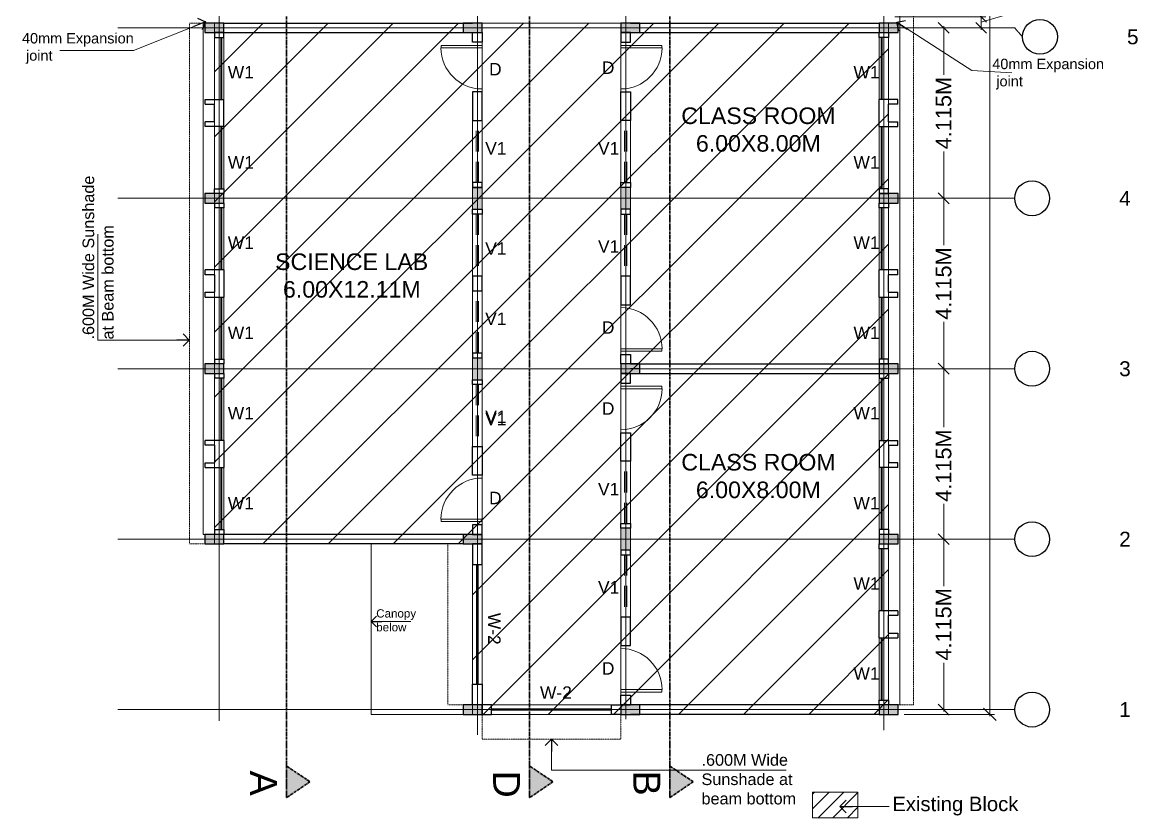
# Model space of a CAD drawing. Header units: metres. Extents: x 1545540 to 2027037, y 435419 to 693806.
# Drawn here: x 1679120 to 1706039, y 503356 to 522561 of the extents above; entities that cross this region are included whole.
import ezdxf

# ---------------------------------------------------------------- set-up
doc = ezdxf.new("R2010")
doc.units = ezdxf.units.M
doc.header["$LTSCALE"] = 1000
doc.header["$PDMODE"] = 35
doc.linetypes.add('CENTER', pattern=[2, 1.25, -0.25, 0.25, -0.25])
doc.linetypes.add('DASHED', pattern=[0.75, 0.5, -0.25])
doc.layers.get('Defpoints').update_dxf_attribs({"lineweight": 18})
for name, color, linetype, lineweight in [('- WALL', 7, 'Continuous', 30), ('Col-Hatch', 9, 'Continuous', 13), ('coloum hatch', 254, 'Continuous', 9), ('Column', 252, 'Continuous', 30), ('dimension', 6, 'Continuous', 13), ('Door', 54, 'Continuous', 13), ('Furniture', 13, 'Continuous', 13), ('grid', 21, 'CENTER', 15), ('gride dimen', 3, 'Continuous', 13), ('Hatch', 8, 'Continuous', 13), ('Hidden', 1, 'DASHED', 18), ('Section Line', 135, 'CENTER', 35), ('Text-1', 240, 'Continuous', 15), ('Text-Grid', 1, 'Continuous', 25), ('Ventilator', 6, 'DASHED', 18), ('Wall', 7, 'Continuous', 30), ('Window', 150, 'Continuous', 15), ('Window-Wall', 7, 'Continuous', 18)]:
    doc.layers.add(name, color=color, linetype=linetype, lineweight=lineweight)
doc.layers.add('text', color=7, linetype='Continuous')
doc.styles.add('dim-stylus bt', font='arial.ttf')
doc.styles.add('L120', font='simplex.shx', dxfattribs={"height": 1})
doc.styles.add('style1', font='')
doc.styles.get('style1').set_extended_font_data('Century Gothic')
doc.dimstyles.new('1      100 (big)', dxfattribs={"dimscale": 75, "dimtxt": 5, "dimasz": 3.5, "dimexe": 1.5, "dimexo": 2, "dimgap": 1, "dimtad": 0, "dimdec": 3, "dimlfac": 0.001, "dimzin": 0, "dimdsep": 46, "dimtxsty": 'dim-stylus bt', "dimblk": 'OBLIQUE', "dimcen": 0, "dimdle": 0.6, "dimclrd": 256, "dimclre": 7, "dimclrt": 256, "dimadec": 0, "dimazin": 0, "dimtfac": 0.7, "dimtdec": 3, "dimtofl": 0, "dimtmove": 1, "dimatfit": 3, "dimldrblk": 'OPEN90', "dimfxl": 0, "dimtolj": 1, "dimtzin": 0, "dimlwd": 15, "dimlwe": 15, "dimarcsym": 0})

# ---------------------------------------------------------------- blocks, each defined once
blk = doc.blocks.new('_Oblique')
at = {"color": 0, "linetype": 'ByBlock', "lineweight": -2}
blk.add_line((-0.5, -0.5), (0.5, 0.5), dxfattribs=at)
blk = doc.blocks.new('*D183')
at = {"layer": 'Defpoints', "color": 0, "ltscale": 50, "transparency": 16777216}
for p in [(1701357, 510081), (1701357, 510081), (1701357, 505966)]:
    blk.add_point(p, dxfattribs=at)
at = {"layer": 'gride dimen', "lineweight": 15, "ltscale": 50, "transparency": 16777216}
for p, q in [((1701357, 510126), (1701357, 508949)), ((1701357, 505921), (1701357, 507098))]:
    blk.add_line(p, q, dxfattribs=at)
at = {"layer": 'gride dimen', "color": 7, "lineweight": 15, "ltscale": 50, "transparency": 16777216}
for p, q in [((1701207, 510081), (1701245, 510081)), ((1701207, 505966), (1701245, 505966))]:
    blk.add_line(p, q, dxfattribs=at)
at = {"layer": 'gride dimen', "lineweight": 15, "ltscale": 50, "transparency": 16777216, "xscale": 262.5, "yscale": 262.5, "zscale": 262.5}
for p, rotation in [((1701357, 510081), 90), ((1701357, 505966), 270)]:
    blk.add_blockref('_Oblique', p, dxfattribs=dict(at, rotation=rotation))
at = {"layer": 'gride dimen', "ltscale": 50, "transparency": 16777216, "insert": (1701357, 508023), "char_height": 375, "attachment_point": 5, "rotation": 90, "style": 'dim-stylus bt'}
blk.add_mtext('\\A1;4.115M', dxfattribs=at)
blk = doc.blocks.new('_Open90')
at = {"color": 0, "linetype": 'ByBlock', "lineweight": -2}
for p, q in [((0, 0), (-1, 0)), ((-0.5, 0.5), (0, 0)), ((0, 0), (-0.5, -0.5))]:
    blk.add_line(p, q, dxfattribs=at)
blk = doc.blocks.new('*D184')
at = {"layer": 'Defpoints', "color": 0, "ltscale": 50, "transparency": 16777216}
for p in [(1701357, 514196), (1701357, 514196), (1701357, 510081)]:
    blk.add_point(p, dxfattribs=at)
at = {"layer": 'gride dimen', "color": 7, "lineweight": 15, "ltscale": 50, "transparency": 16777216}
for p, q in [((1701207, 514196), (1701245, 514196)), ((1701207, 510081), (1701245, 510081))]:
    blk.add_line(p, q, dxfattribs=at)
at = {"layer": 'gride dimen', "lineweight": 15, "ltscale": 50, "transparency": 16777216}
for p, q in [((1701357, 514241), (1701357, 512783)), ((1701357, 510036), (1701357, 510932))]:
    blk.add_line(p, q, dxfattribs=at)
at = {"layer": 'gride dimen', "lineweight": 15, "ltscale": 50, "transparency": 16777216, "xscale": 262.5, "yscale": 262.5, "zscale": 262.5}
for p, rotation in [((1701357, 514196), 90), ((1701357, 510081), 270)]:
    blk.add_blockref('_Oblique', p, dxfattribs=dict(at, rotation=rotation))
at = {"layer": 'gride dimen', "ltscale": 50, "transparency": 16777216, "insert": (1701357, 511858), "char_height": 375, "attachment_point": 5, "rotation": 90, "style": 'dim-stylus bt'}
blk.add_mtext('\\A1;4.115M', dxfattribs=at)
blk = doc.blocks.new('*D185')
at = {"layer": 'Defpoints', "color": 0, "ltscale": 50, "transparency": 16777216}
for p in [(1701357, 518311), (1701357, 518311), (1701357, 514196)]:
    blk.add_point(p, dxfattribs=at)
at = {"layer": 'gride dimen', "color": 7, "lineweight": 15, "ltscale": 50, "transparency": 16777216}
for p, q in [((1701207, 518311), (1701245, 518311)), ((1701207, 514196), (1701245, 514196))]:
    blk.add_line(p, q, dxfattribs=at)
at = {"layer": 'gride dimen', "lineweight": 15, "ltscale": 50, "transparency": 16777216}
for p, q in [((1701357, 518356), (1701357, 517179)), ((1701357, 514151), (1701357, 515328))]:
    blk.add_line(p, q, dxfattribs=at)
at = {"layer": 'gride dimen', "lineweight": 15, "ltscale": 50, "transparency": 16777216, "xscale": 262.5, "yscale": 262.5, "zscale": 262.5}
for p, rotation in [((1701357, 518311), 90), ((1701357, 514196), 270)]:
    blk.add_blockref('_Oblique', p, dxfattribs=dict(at, rotation=rotation))
at = {"layer": 'gride dimen', "ltscale": 50, "transparency": 16777216, "insert": (1701357, 516253), "char_height": 375, "attachment_point": 5, "rotation": 90, "style": 'dim-stylus bt'}
blk.add_mtext('\\A1;4.115M', dxfattribs=at)
blk = doc.blocks.new('*D186')
at = {"layer": 'Defpoints', "color": 0, "ltscale": 50, "transparency": 16777216}
for p in [(1701357, 522426), (1701357, 522426), (1701357, 518311)]:
    blk.add_point(p, dxfattribs=at)
at = {"layer": 'gride dimen', "color": 7, "lineweight": 15, "ltscale": 50, "transparency": 16777216}
for p, q in [((1701207, 522426), (1701245, 522426)), ((1701207, 518311), (1701245, 518311))]:
    blk.add_line(p, q, dxfattribs=at)
at = {"layer": 'gride dimen', "lineweight": 15, "ltscale": 50, "transparency": 16777216}
for p, q in [((1701357, 522471), (1701357, 521294)), ((1701357, 518266), (1701357, 519443))]:
    blk.add_line(p, q, dxfattribs=at)
at = {"layer": 'gride dimen', "lineweight": 15, "ltscale": 50, "transparency": 16777216, "xscale": 262.5, "yscale": 262.5, "zscale": 262.5}
for p, rotation in [((1701357, 522426), 90), ((1701357, 518311), 270)]:
    blk.add_blockref('_Oblique', p, dxfattribs=dict(at, rotation=rotation))
at = {"layer": 'gride dimen', "ltscale": 50, "transparency": 16777216, "insert": (1701357, 520368), "char_height": 375, "attachment_point": 5, "rotation": 90, "style": 'dim-stylus bt'}
blk.add_mtext('\\A1;4.115M', dxfattribs=at)
blk = doc.blocks.new('*D198')
at = {"layer": 'Defpoints', "color": 0, "ltscale": 50, "transparency": 16777216}
for p in [(1700027, 522696), (1702261, 522696), (1700027, 522426)]:
    blk.add_point(p, dxfattribs=at)
at = {"layer": 'gride dimen', "lineweight": 15, "ltscale": 50, "transparency": 16777216}
for p, q in [((1702261, 522561), (1703060, 522801)), ((1703060, 522801), (1703060, 522951)), ((1702261, 522381), (1702261, 522741))]:
    blk.add_line(p, q, dxfattribs=at)
at = {"layer": 'gride dimen', "color": 7, "lineweight": 15, "ltscale": 50, "transparency": 16777216}
for p, q in [((1700177, 522696), (1702373, 522696)), ((1700177, 522426), (1702373, 522426))]:
    blk.add_line(p, q, dxfattribs=at)
at = {"layer": 'gride dimen', "lineweight": 15, "ltscale": 50, "transparency": 16777216, "xscale": 262.5, "yscale": 262.5, "zscale": 262.5}
for p, rotation in [((1702261, 522696), 90), ((1702261, 522426), 270)]:
    blk.add_blockref('_Oblique', p, dxfattribs=dict(at, rotation=rotation))
at = {"layer": 'gride dimen', "ltscale": 50, "transparency": 16777216, "insert": (1703060, 523869), "char_height": 375, "attachment_point": 5, "rotation": 90, "style": 'dim-stylus bt'}
blk.add_mtext('\\A1;0.270M', dxfattribs=at)
blk = doc.blocks.new('CC')
at = {"layer": 'Col-Hatch', "ltscale": 0.05}
blk.add_hatch(color=256, dxfattribs=at).paths.add_polyline_path([(4078.606, 341.328), (4078.606, 341.098), (4079.066, 341.098), (4079.066, 341.328)])
at = {"layer": 'Column'}
blk.add_lwpolyline([(4078.606, 341.328), (4079.066, 341.328), (4079.066, 341.098), (4078.606, 341.098)], close=True, dxfattribs=at)
blk = doc.blocks.new('*D208')
at = {"layer": 'Defpoints', "color": 0, "ltscale": 50, "transparency": 16777216}
for p in [(1700257, 573721), (1702470, 573721), (1700257, 505851)]:
    blk.add_point(p, dxfattribs=at)
at = {"layer": 'dimension', "color": 7, "lineweight": 15, "ltscale": 50, "transparency": 16777216}
for p, q in [((1700407, 573721), (1702583, 573721)), ((1700407, 505851), (1702583, 505851))]:
    blk.add_line(p, q, dxfattribs=at)
at = {"layer": 'dimension', "lineweight": 15, "ltscale": 50, "transparency": 16777216}
for p, q in [((1702470, 573766), (1702470, 541049)), ((1702470, 505806), (1702470, 538523))]:
    blk.add_line(p, q, dxfattribs=at)
at = {"layer": 'dimension', "lineweight": 15, "ltscale": 50, "transparency": 16777216, "xscale": 300, "yscale": 300, "zscale": 300}
for p, rotation in [((1702470, 573721), 90), ((1702470, 505851), 270)]:
    blk.add_blockref('_Oblique', p, dxfattribs=dict(at, rotation=rotation))
at = {"layer": 'dimension', "ltscale": 50, "transparency": 16777216, "insert": (1702470, 539786), "char_height": 450, "attachment_point": 5, "rotation": 90, "style": 'dim-stylus bt'}
blk.add_mtext('\\A1;67.870M', dxfattribs=at)
blk = doc.blocks.new('DFG')
at = {"layer": 'Col-Hatch', "ltscale": 0.05}
blk.add_hatch(color=256, dxfattribs=at).paths.add_polyline_path([(3557.561, -332.074), (3557.561, -332.304), (3557.031, -332.304), (3557.031, -332.074)])
blk.add_lwpolyline([(3557.561, -332.074), (3557.561, -332.304), (3557.031, -332.304), (3557.031, -332.074), (3557.561, -332.074)], dxfattribs=at)
blk = doc.blocks.new('D1')
at = {"layer": 'Door', "ltscale": 0.05}
blk.add_line((1615726, 654826), (1615726, 656026), dxfattribs=at)
blk.add_lwpolyline([(1615726, 654904), (1614735, 654904), (1614735, 654964), (1615726, 654964), (1615726, 654904)], dxfattribs=at)
blk.add_arc((1615726, 654964), 992, 90, 180, dxfattribs=at)

msp = doc.modelspace()

# ---------------------------------------------------------------- hatches: boundary and pattern name
at = {"layer": 'Hatch', "ltscale": 0.05}
h = msp.add_hatch(dxfattribs=at)
h.set_pattern_fill('ANSI31', color=256, scale=350, style=0)
h.set_pattern_definition([(45, (23020.5, 0), (-785.7724, 785.7724), [])])
h.paths.add_polyline_path([(1700027.1065, 522540.9935), (1700027.1065, 505850.9938), (1689987.1067, 505850.9938), (1689987.1067, 509965.9937), (1683757.1068, 509965.9937), (1683757.1068, 522540.9935)])
h = msp.add_hatch(dxfattribs=at)
h.set_pattern_fill('ANSI31', color=256, scale=2000.000126, style=0)
h.set_pattern_definition([(45, (-17224309.2, -189008.77), (-176.7767064, 176.7767064), [])])
h.paths.add_polyline_path([(1699288.3822, 503355.5773), (1699288.3822, 503970.9938), (1698191.6065, 503970.9938), (1698191.6065, 503355.5773)])
at = {"layer": 'Section Line', "ltscale": 0.05}
for points in [[(1686062.8221, 504223.5573), (1685497.8043, 504605.5012), (1685497.8043, 503841.6133)], [(1691928.1245, 504223.5573), (1691363.1067, 504605.5012), (1691363.1067, 503841.6133)], [(1695311.6759, 504223.5573), (1694746.658, 504605.5012), (1694746.658, 503841.6133)]]:
    msp.add_hatch(color=256, dxfattribs=at).paths.add_polyline_path(points)

# ---------------------------------------------------------------- linework, layer by layer
at = {"layer": '- WALL'}
for p, q in [((1683987.1068, 522540.9935), (1689987.1067, 522540.9935)), ((1683987.1068, 522540.9935), (1689987.1067, 522540.9935)), ((1683987.1068, 522310.9935), (1689987.1067, 522310.9935)), ((1683987.1068, 522310.9935), (1689987.1067, 522310.9935)), ((1683537.1068, 520580.9935), (1683537.1068, 520695.9935)), ((1683537.1068, 520695.9935), (1683987.1068, 520695.9935)), ((1683987.1068, 520040.9935), (1683987.1068, 520695.9935)), ((1699797.1065, 520040.9935), (1699797.1065, 520695.9935)), ((1700247.1065, 520695.9935), (1699797.1065, 520695.9935)), ((1700247.1065, 520580.9935), (1700247.1065, 520695.9935)), ((1683537.1068, 520580.9935), (1683757.1068, 520580.9935)), ((1683757.1068, 520155.9935), (1683757.1068, 520580.9935)), ((1700027.1065, 520155.9935), (1700027.1065, 520580.9935)), ((1700247.1065, 520580.9935), (1700027.1065, 520580.9935)), ((1683537.1068, 520040.9935), (1683537.1068, 520155.9935)), ((1683757.1068, 520155.9935), (1683537.1068, 520155.9935)), ((1700027.1065, 520155.9935), (1700247.1065, 520155.9935)), ((1700247.1065, 520040.9935), (1700247.1065, 520155.9935)), ((1683987.1068, 520040.9935), (1683537.1068, 520040.9935)), ((1699797.1065, 520040.9935), (1700247.1065, 520040.9935)), ((1683757.1068, 518195.9935), (1683757.1068, 518080.9935)), ((1683987.1068, 518195.9935), (1683987.1068, 518080.9935)), ((1683987.1068, 518080.9935), (1683757.1068, 518080.9935)), ((1683987.1068, 516580.9936), (1683537.1068, 516580.9936)), ((1683537.1068, 516465.9936), (1683537.1068, 516580.9936)), ((1683987.1068, 516580.9936), (1683987.1068, 515925.9936)), ((1699797.1065, 515925.9936), (1699797.1065, 516580.9936)), ((1700247.1065, 516580.9936), (1699797.1065, 516580.9936)), ((1700247.1065, 516465.9936), (1700247.1065, 516580.9936)), ((1683757.1068, 516465.9936), (1683537.1068, 516465.9936)), ((1683757.1068, 516465.9936), (1683757.1068, 516040.9936)), ((1700027.1065, 516040.9936), (1700027.1065, 516465.9936)), ((1700247.1065, 516465.9936), (1700027.1065, 516465.9936)), ((1683537.1068, 516040.9936), (1683757.1068, 516040.9936)), ((1683537.1068, 515925.9936), (1683537.1068, 516040.9936)), ((1700027.1065, 516040.9936), (1700247.1065, 516040.9936)), ((1700247.1065, 515925.9936), (1700247.1065, 516040.9936)), ((1683537.1068, 515925.9936), (1683987.1068, 515925.9936)), ((1699797.1065, 515925.9936), (1700247.1065, 515925.9936)), ((1683757.1068, 514425.9936), (1683757.1068, 514310.9936)), ((1683757.1068, 514425.9936), (1683987.1068, 514425.9936)), ((1683987.1068, 514425.9936), (1683987.1068, 514310.9936)), ((1693797.1065, 514310.9936), (1699797.1065, 514310.9936)), ((1694027.1066, 514310.9936), (1693797.1066, 514310.9936)), ((1694027.1066, 514195.9936), (1693797.1066, 514195.9936)), ((1683757.1068, 514080.9936), (1683757.1068, 513965.9936)), ((1683987.1068, 513965.9936), (1683757.1068, 513965.9936)), ((1683987.1068, 514080.9936), (1683987.1068, 513965.9936)), ((1693797.1065, 514080.9936), (1699797.1065, 514080.9936)), ((1699797.1065, 514080.9936), (1699797.1065, 513965.9936)), ((1699797.1065, 513965.9936), (1700027.1065, 513965.9936)), ((1700027.1065, 514080.9936), (1700027.1065, 513965.9936)), ((1683987.1068, 512465.9937), (1683537.1068, 512465.9937)), ((1683537.1068, 512350.9937), (1683537.1068, 512465.9937)), ((1683757.1068, 512350.9937), (1683537.1068, 512350.9937)), ((1683757.1068, 512350.9937), (1683757.1068, 511925.9937)), ((1683987.1068, 512465.9937), (1683987.1068, 511810.9937)), ((1699797.1065, 512465.9936), (1699797.1065, 511810.9937)), ((1699797.1065, 512465.9936), (1700247.1065, 512465.9936)), ((1700027.1065, 512350.9937), (1700027.1065, 511925.9937)), ((1700027.1065, 512350.9937), (1700247.1065, 512350.9937)), ((1700247.1065, 512350.9937), (1700247.1065, 512465.9936)), ((1683537.1068, 511925.9937), (1683757.1068, 511925.9937)), ((1683537.1068, 511810.9937), (1683537.1068, 511925.9937)), ((1683537.1068, 511810.9937), (1683987.1068, 511810.9937)), ((1700247.1065, 511810.9937), (1699797.1065, 511810.9937)), ((1700247.1065, 511925.9937), (1700027.1065, 511925.9937)), ((1700247.1065, 511810.9937), (1700247.1065, 511925.9937)), ((1683757.1068, 510310.9937), (1683757.1068, 510195.9937)), ((1683757.1068, 510310.9937), (1683987.1068, 510310.9937)), ((1683987.1068, 510310.9937), (1683987.1068, 510195.9937)), ((1689757.1067, 510195.9937), (1683987.1068, 510195.9937)), ((1699797.1065, 510310.9937), (1699797.1065, 510195.9937)), ((1700027.1065, 510310.9937), (1699797.1065, 510310.9937)), ((1700027.1065, 510310.9937), (1700027.1065, 510195.9937)), ((1689757.1067, 509965.9937), (1683987.1068, 509965.9937)), ((1699797.1065, 509850.9937), (1699797.1065, 509965.9937)), ((1700027.1065, 509850.9937), (1699797.1065, 509850.9937)), ((1700027.1065, 509850.9937), (1700027.1065, 509965.9937)), ((1699797.1065, 507695.9937), (1699797.1065, 508350.9937)), ((1700247.1065, 508350.9937), (1699797.1065, 508350.9937)), ((1700027.1065, 507810.9937), (1700027.1065, 508235.9937)), ((1700247.1065, 508235.9937), (1700027.1065, 508235.9937)), ((1700247.1065, 508350.9937), (1700247.1065, 508235.9937)), ((1700027.1065, 507810.9937), (1700247.1065, 507810.9937)), ((1700247.1065, 507810.9937), (1700247.1065, 507695.9937)), ((1699797.1065, 507695.9937), (1700247.1065, 507695.9937)), ((1690217.1067, 506080.9938), (1689987.1067, 506080.9938)), ((1690217.1067, 506080.9938), (1690217.1067, 505850.9938)), ((1693567.1066, 506080.9938), (1693567.1066, 505850.9938)), ((1693567.1066, 506080.9938), (1693797.1066, 506080.9938)), ((1699797.1065, 506080.9938), (1699797.1065, 506195.9938)), ((1699797.1065, 506195.9938), (1700027.1065, 506195.9938)), ((1693567.1066, 505850.9938), (1693797.1066, 505850.9938))]:
    msp.add_line(p, q, dxfattribs=at)
at = {"layer": '- WALL', "ltscale": 0.05}
for p, q in [((1693797.1066, 522540.9935), (1699797.1065, 522540.9935)), ((1693797.1066, 522310.9935), (1699797.1065, 522310.9935)), ((1699797.1065, 506080.9938), (1693797.1066, 506080.9938)), ((1700027.1065, 506195.9938), (1700027.1065, 506080.9938)), ((1699797.1065, 505850.9938), (1693797.1066, 505850.9938))]:
    msp.add_line(p, q, dxfattribs=at)
at = {"layer": '- WALL'}
for points in [[(1683757.1068, 522195.9935), (1683987.1068, 522195.9935), (1683987.1068, 522310.9935), (1683757.1068, 522310.9935)], [(1690217.1068, 522080.9935), (1689987.1068, 522080.9935), (1689987.1068, 522310.9935), (1690217.1068, 522310.9935)], [(1693567.1065, 522080.9937), (1693797.1065, 522080.9937), (1693797.1065, 522310.9937), (1693567.1065, 522310.9937)], [(1700027.1065, 522195.9935), (1699797.1065, 522195.9935), (1699797.1065, 522310.9935), (1700027.1065, 522310.9935)], [(1689987.1068, 520190.9936), (1690217.1068, 520190.9936), (1690217.1068, 520880.9934), (1689987.1068, 520880.9934)], [(1693797.1066, 520190.9937), (1693567.1066, 520190.9937), (1693567.1066, 520880.9937), (1693797.1066, 520880.9937)], [(1683757.1068, 518540.9935), (1683987.1068, 518540.9935), (1683987.1068, 518425.9935), (1683757.1068, 518425.9935)], [(1690217.1068, 518690.9935), (1689987.1067, 518690.9935), (1689987.1067, 518575.9934), (1690217.1068, 518575.9934)], [(1693567.1065, 518690.9937), (1693797.1066, 518690.9937), (1693797.1066, 518575.9936), (1693567.1065, 518575.9936)], [(1700027.1065, 518540.9935), (1699797.1065, 518540.9935), (1699797.1065, 518425.9935), (1700027.1065, 518425.9935)], [(1700027.1065, 518080.9935), (1699797.1065, 518080.9935), (1699797.1065, 518195.9935), (1700027.1065, 518195.9935)], [(1690217.1068, 517930.9936), (1689987.1067, 517930.9936), (1689987.1067, 518045.9937), (1690217.1068, 518045.9937)], [(1693567.1065, 517930.9934), (1693797.1066, 517930.9934), (1693797.1066, 518045.9935), (1693567.1065, 518045.9935)], [(1690217.1068, 516430.9935), (1689987.1068, 516430.9935), (1689987.1068, 516075.9936), (1690217.1068, 516075.9936)], [(1693797.1066, 516430.9934), (1693567.1066, 516430.9934), (1693567.1066, 515740.9934), (1693797.1066, 515740.9934)], [(1690217.1068, 514575.9935), (1689987.1067, 514575.9935), (1689987.1067, 514460.9934), (1690217.1068, 514460.9934)], [(1693567.1065, 514540.9934), (1693797.1065, 514540.9934), (1693797.1065, 514310.9934), (1693567.1065, 514310.9934)], [(1700027.1065, 514425.9936), (1699797.1065, 514425.9936), (1699797.1065, 514310.9936), (1700027.1065, 514310.9936)], [(1690217.1068, 513815.9937), (1689987.1067, 513815.9937), (1689987.1067, 513930.9938), (1690217.1068, 513930.9938)], [(1693567.1065, 513850.9938), (1693797.1065, 513850.9938), (1693797.1065, 514080.9938), (1693567.1065, 514080.9938)], [(1693797.1066, 511960.9938), (1693567.1066, 511960.9938), (1693567.1066, 512650.9939), (1693797.1066, 512650.9939)], [(1689987.1067, 512315.9937), (1690217.1067, 512315.9937), (1690217.1067, 511625.9936), (1689987.1067, 511625.9936)], [(1690217.1068, 510425.9937), (1689987.1068, 510425.9937), (1689987.1068, 510195.9937), (1690217.1068, 510195.9937)], [(1693567.1065, 510460.9938), (1693797.1066, 510460.9938), (1693797.1066, 510345.9937), (1693567.1065, 510345.9937)], [(1690217.1067, 509468.4937), (1690217.1067, 509965.9937), (1689987.1067, 509965.9937), (1689987.1067, 509468.4937)], [(1693567.1065, 509700.9936), (1693797.1066, 509700.9936), (1693797.1066, 509815.9937), (1693567.1065, 509815.9937)], [(1693797.1066, 508200.9936), (1693567.1066, 508200.9936), (1693567.1066, 507510.9935), (1693797.1066, 507510.9935)], [(1690217.1067, 506578.4938), (1690217.1067, 506080.9938), (1689987.1067, 506080.9938), (1689987.1067, 506578.4938)], [(1690447.1067, 506080.9938), (1690217.1067, 506080.9938), (1690217.1067, 505850.9938), (1690447.1067, 505850.9938)], [(1693337.1066, 506080.9938), (1693567.1066, 506080.9938), (1693567.1066, 505850.9938), (1693337.1066, 505850.9938)], [(1693567.1065, 506310.9936), (1693797.1065, 506310.9936), (1693797.1065, 506080.9936), (1693567.1065, 506080.9936)]]:
    msp.add_lwpolyline(points, close=True, dxfattribs=at)
at = {"layer": 'Furniture', "ltscale": 10000}
msp.add_line((1688717.1067, 510195.9937), (1689757.1067, 510195.9937), dxfattribs=at)
at = {"layer": 'grid', "ltscale": 0.01}
for p, q in [((1683872.1068, 505697.7037), (1683872.1068, 576580.0684)), ((1690102.1067, 505742.5033), (1690102.1067, 576580.0684)), ((1693682.1066, 505737.7037), (1693682.1066, 576580.0684)), ((1699912.1065, 505467.7037), (1699912.1065, 576580.0684)), ((1681424.0607, 522425.9935), (1703070.7295, 522425.9935)), ((1703070.7295, 522425.9935), (1703259.0949, 522210.2947)), ((1681424.0607, 518310.9935), (1703070.7295, 518310.9935)), ((1681424.0607, 514195.9936), (1703070.7295, 514195.9936)), ((1690102.1067, 505357.5033), (1690102.1067, 510310.9937)), ((1681424.0607, 510080.9937), (1703070.7295, 510080.9937)), ((1681424.0607, 505965.9938), (1703070.7295, 505965.9938))]:
    msp.add_line(p, q, dxfattribs=at)
at = {"layer": 'Hatch', "ltscale": 0.05}
for points in [[(1700027.1065, 522540.9935), (1700027.1065, 505850.9938), (1689987.1067, 505850.9938), (1689987.1067, 509965.9937), (1683757.1068, 509965.9937), (1683757.1068, 522540.9935), (1700027.1065, 522540.9935)], [(1700027.1065, 522540.9935), (1700027.1065, 522540.9935)]]:
    msp.add_lwpolyline(points, dxfattribs=at)
msp.add_lwpolyline([(1699288.3822, 503970.9938), (1698191.6065, 503970.9938), (1698191.6065, 503355.5773), (1699288.3822, 503355.5773)], close=True, dxfattribs=at)
at = {"layer": 'Hidden', "color": 1, "ltscale": 0.005}
for p, q in [((1700627.1065, 563730.9927), (1700627.1065, 506080.9938)), ((1683757.1068, 522540.9935), (1683157.1068, 522540.9935)), ((1683157.1068, 509965.9937), (1683157.1068, 522540.9935)), ((1683527.1068, 509965.9937), (1683157.1068, 509965.9937)), ((1689987.1067, 506080.9938), (1689387.1067, 506080.9938)), ((1700257.1065, 506080.9938), (1700627.1065, 506080.9938)), ((1693567.1066, 505850.9938), (1693567.1066, 505250.9938))]:
    msp.add_line(p, q, dxfattribs=at)
at = {"layer": 'Hidden', "color": 1, "linetype": 'Continuous', "ltscale": 0.005}
msp.add_lwpolyline([(1689987.1067, 505850.9938), (1687537.1067, 505850.9938), (1687537.1067, 509965.9937)], dxfattribs=at)
at = {"layer": 'Hidden', "color": 1, "ltscale": 0.005}
for points in [[(1689987.1067, 509965.9937), (1689387.1067, 509965.9937), (1689387.1067, 506080.9938)], [(1690217.1067, 505850.9938), (1690217.1067, 505250.9938), (1693567.1066, 505250.9938)]]:
    msp.add_lwpolyline(points, dxfattribs=at)
at = {"layer": 'Section Line', "ltscale": 0.05}
for p, q in [((1685497.8043, 503841.6133), (1685497.8043, 578122.03)), ((1691363.1067, 503841.6133), (1691363.1067, 578122.03)), ((1694746.658, 503841.6133), (1694746.658, 578122.03)), ((1686062.8221, 504223.5573), (1685497.8043, 504605.5012)), ((1685497.8043, 504605.5012), (1685497.8043, 503841.6133)), ((1691928.1245, 504223.5573), (1691363.1067, 504605.5012)), ((1691363.1067, 504605.5012), (1691363.1067, 503841.6133)), ((1695311.6759, 504223.5573), (1694746.658, 504605.5012)), ((1694746.658, 504605.5012), (1694746.658, 503841.6133)), ((1686062.8221, 504223.5573), (1685497.8043, 503841.6133)), ((1691928.1245, 504223.5573), (1691363.1067, 503841.6133)), ((1695311.6759, 504223.5573), (1694746.658, 503841.6133))]:
    msp.add_line(p, q, dxfattribs=at)
at = {"layer": 'Text-Grid'}
for centre in [(1703680.1067, 522210.2947), (1703491.7413, 518310.9935), (1703491.7413, 514195.9936), (1703491.7413, 510080.9937), (1703491.7413, 505965.9938)]:
    msp.add_circle(centre, 421.0118, dxfattribs=at)
at = {"layer": 'Ventilator'}
for p, q in [((1690077.1068, 518690.9935), (1690077.1068, 520190.9936)), ((1690127.1068, 518690.9935), (1690127.1068, 520190.9936)), ((1693657.1065, 518690.9937), (1693657.1065, 520190.9938)), ((1693707.1065, 518690.9937), (1693707.1065, 520190.9938)), ((1690077.1068, 517930.9936), (1690077.1068, 516430.9935)), ((1690127.1068, 517930.9936), (1690127.1068, 516430.9935)), ((1693657.1065, 517930.9934), (1693657.1065, 516430.9933)), ((1693707.1065, 517930.9934), (1693707.1065, 516430.9933)), ((1690077.1068, 514575.9935), (1690077.1068, 516075.9936)), ((1690127.1068, 514575.9935), (1690127.1068, 516075.9936)), ((1690077.1068, 513815.9937), (1690077.1068, 512315.9936)), ((1690077.1068, 513815.9937), (1690077.1068, 512315.9936)), ((1690127.1068, 513815.9937), (1690127.1068, 512315.9936)), ((1690127.1068, 513815.9937), (1690127.1068, 512315.9936)), ((1693657.1065, 510460.9938), (1693657.1065, 511960.9939)), ((1693707.1065, 510460.9938), (1693707.1065, 511960.9939)), ((1693657.1065, 509700.9936), (1693657.1065, 508200.9935)), ((1693707.1065, 509700.9936), (1693707.1065, 508200.9935))]:
    msp.add_line(p, q, dxfattribs=at)
at = {"layer": 'Wall'}
for p, q in [((1693797.1065, 520190.9938), (1693567.1065, 520190.9938)), ((1693797.1065, 516430.9933), (1693567.1065, 516430.9933)), ((1689987.1068, 512315.9936), (1690217.1068, 512315.9936)), ((1693797.1065, 511960.9939), (1693567.1065, 511960.9939)), ((1693797.1065, 508200.9935), (1693567.1065, 508200.9935))]:
    msp.add_line(p, q, dxfattribs=at)
at = {"layer": 'Window', "ltscale": 0.05}
for p, q in [((1683911.5217, 522195.9935), (1683911.5217, 520695.9935)), ((1683934.069, 522195.9935), (1683934.069, 520695.9935)), ((1699850.1444, 522195.9935), (1699850.1444, 520695.9935)), ((1699872.6916, 522195.9935), (1699872.6916, 520695.9935)), ((1683911.5217, 518540.9935), (1683911.5217, 520040.9935)), ((1683934.069, 518540.9935), (1683934.069, 520040.9935)), ((1699850.1444, 518540.9935), (1699850.1444, 520040.9935)), ((1699872.6916, 518540.9935), (1699872.6916, 520040.9935)), ((1683911.5217, 518080.9935), (1683911.5217, 516580.9936)), ((1683934.069, 518080.9935), (1683934.069, 516580.9936)), ((1699850.1444, 518080.9935), (1699850.1444, 516580.9936)), ((1699872.6916, 518080.9935), (1699872.6916, 516580.9936)), ((1683911.5217, 514425.9936), (1683911.5217, 515925.9936)), ((1683934.069, 514425.9936), (1683934.069, 515925.9936)), ((1699850.1444, 514425.9936), (1699850.1444, 515925.9936)), ((1699872.6916, 514425.9936), (1699872.6916, 515925.9936)), ((1683911.5217, 513965.9936), (1683911.5217, 512465.9937)), ((1683934.069, 513965.9936), (1683934.069, 512465.9937)), ((1699850.1444, 513965.9936), (1699850.1444, 512465.9936)), ((1699872.6916, 513965.9936), (1699872.6916, 512465.9936)), ((1683911.5217, 510310.9937), (1683911.5217, 511810.9937)), ((1683934.069, 510310.9937), (1683934.069, 511810.9937)), ((1699850.1444, 510310.9937), (1699850.1444, 511810.9937)), ((1699872.6916, 510310.9937), (1699872.6916, 511810.9937)), ((1699850.1444, 509850.9937), (1699850.1444, 508350.9937)), ((1699872.6916, 509850.9937), (1699872.6916, 508350.9937)), ((1690085.1005, 509468.4937), (1690085.1005, 506578.4938)), ((1690119.1129, 509468.4937), (1690119.1129, 506578.4938)), ((1699850.1444, 506195.9938), (1699850.1444, 507695.9937)), ((1699872.6916, 506195.9938), (1699872.6916, 507695.9937)), ((1690447.1067, 505983), (1693337.1066, 505983)), ((1690447.1067, 505948.9876), (1693337.1066, 505948.9876))]:
    msp.add_line(p, q, dxfattribs=at)
at = {"layer": 'Window-Wall'}
for p, q in [((1700297.1065, 506080.9938), (1700297.1065, 563730.9927)), ((1683487.1068, 510195.9937), (1683487.1068, 522540.9935)), ((1683872.1068, 522195.9935), (1683872.1068, 520695.9935)), ((1683987.1068, 522195.9935), (1683987.1068, 520695.9935)), ((1699797.1065, 522195.9935), (1699797.1065, 520695.9935)), ((1699912.1065, 522195.9935), (1699912.1065, 520695.9935)), ((1689987.1068, 520190.9936), (1689987.1068, 518690.9935)), ((1690217.1068, 518690.9935), (1690217.1068, 520190.9936)), ((1693567.1065, 518690.9937), (1693567.1065, 520190.9938)), ((1693797.1065, 520190.9938), (1693797.1065, 518690.9937)), ((1683872.1068, 518540.9935), (1683872.1068, 520040.9935)), ((1683987.1068, 518540.9935), (1683987.1068, 520040.9935)), ((1699797.1065, 518540.9935), (1699797.1065, 520040.9935)), ((1699912.1065, 518540.9935), (1699912.1065, 520040.9935)), ((1683872.1068, 518080.9935), (1683872.1068, 516580.9936)), ((1683987.1068, 518080.9935), (1683987.1068, 516580.9936)), ((1689987.1068, 516430.9935), (1689987.1068, 517930.9936)), ((1690217.1068, 517930.9936), (1690217.1068, 516430.9935)), ((1693567.1065, 517930.9934), (1693567.1065, 516430.9933)), ((1693797.1065, 516430.9933), (1693797.1065, 517930.9934)), ((1699797.1065, 518080.9935), (1699797.1065, 516580.9936)), ((1699912.1065, 518080.9935), (1699912.1065, 516580.9936)), ((1689987.1068, 516075.9936), (1689987.1068, 514575.9935)), ((1690217.1068, 514575.9935), (1690217.1068, 516075.9936)), ((1683872.1068, 514425.9936), (1683872.1068, 515925.9936)), ((1683987.1068, 514425.9936), (1683987.1068, 515925.9936)), ((1699797.1065, 514425.9936), (1699797.1065, 515925.9936)), ((1699912.1065, 514425.9936), (1699912.1065, 515925.9936)), ((1683872.1068, 513965.9936), (1683872.1068, 512465.9937)), ((1683987.1068, 513965.9936), (1683987.1068, 512465.9937)), ((1699797.1065, 513965.9936), (1699797.1065, 512465.9936)), ((1699912.1065, 513965.9936), (1699912.1065, 512465.9936)), ((1689987.1068, 512315.9936), (1689987.1068, 513815.9937)), ((1689987.1068, 512315.9936), (1689987.1068, 513815.9937)), ((1690217.1068, 513815.9937), (1690217.1068, 512315.9936)), ((1690217.1068, 513815.9937), (1690217.1068, 512315.9936)), ((1683872.1068, 510310.9937), (1683872.1068, 511810.9937)), ((1683987.1068, 510310.9937), (1683987.1068, 511810.9937)), ((1693567.1065, 510460.9938), (1693567.1065, 511960.9939)), ((1693797.1065, 511960.9939), (1693797.1065, 510460.9938)), ((1699797.1065, 510310.9937), (1699797.1065, 511810.9937)), ((1699912.1065, 510310.9937), (1699912.1065, 511810.9937)), ((1683757.1068, 510195.9937), (1683487.1068, 510195.9937)), ((1699797.1065, 509850.9937), (1699797.1065, 508350.9937)), ((1699912.1065, 509850.9937), (1699912.1065, 508350.9937)), ((1693567.1065, 509700.9936), (1693567.1065, 508200.9935)), ((1693797.1065, 508200.9935), (1693797.1065, 509700.9936)), ((1689987.1067, 509468.4937), (1689987.1067, 506578.4938)), ((1690217.1067, 509468.4937), (1690217.1067, 506578.4938)), ((1699797.1065, 506195.9938), (1699797.1065, 507695.9937)), ((1699912.1065, 506195.9938), (1699912.1065, 507695.9937)), ((1690447.1067, 506080.9938), (1693337.1066, 506080.9938)), ((1700027.1065, 506080.9938), (1700297.1065, 506080.9938)), ((1690447.1067, 505850.9938), (1693337.1066, 505850.9938))]:
    msp.add_line(p, q, dxfattribs=at)

# ---------------------------------------------------------------- block references
at = {"layer": 'coloum hatch', "ltscale": 0.05, "xscale": -999.9999814325156, "yscale": 999.9999814325156, "zscale": 999.9999814325156}
for p in [(5762593.0509, 181212.891), (5768823.0508, 181212.891), (5772633.0507, 181212.891), (5778863.0506, 181212.891), (5762593.0509, 177097.891), (5778863.0506, 177097.891), (5762593.0509, 172982.8911), (5772633.0507, 172982.8911), (5778863.0506, 172982.8911), (5762593.0509, 168867.8912), (5768823.0508, 168867.8912), (5778863.0506, 168867.8912), (5768823.0508, 164752.8913), (5772633.0507, 164752.8913), (5778863.0506, 164752.8913)]:
    msp.add_blockref('CC', p, dxfattribs=at)
at = {"layer": 'coloum hatch', "xscale": -999.9999814325156, "yscale": 999.9999814325156, "zscale": 999.9999814325156, "rotation": 90}
for p in [(1357913.2283, 4075607.126), (1361493.2282, 4075607.126), (1357913.2283, 4071492.1261), (1361493.2282, 4067377.1262)]:
    msp.add_blockref('DFG', p, dxfattribs=at)
at = {"layer": 'Door', "ltscale": 0.05, "xscale": -1, "rotation": 180}
msp.add_blockref('D1', (74490.9981, 1176906.8226), dxfattribs=at)
at = {"layer": 'Door', "ltscale": 0.05, "rotation": 180}
for p in [(3309293.2152, 1176906.8228), (3309293.2152, 1168676.823)]:
    msp.add_blockref('D1', p, dxfattribs=at)
at = {"layer": 'Door', "ltscale": 0.05, "xscale": -1}
for p in [(3309293.2152, -140284.8357), (3309293.2152, -148514.8355)]:
    msp.add_blockref('D1', p, dxfattribs=at)
at = {"layer": 'Door', "ltscale": 0.05}
msp.add_blockref('D1', (74490.9981, -144399.8354), dxfattribs=at)

# ---------------------------------------------------------------- texts
at = {"layer": 'Section Line', "ltscale": 0.05, "char_height": 650, "width": 1065.825846, "attachment_point": 1, "rotation": 270, "style": 'style1'}
for s, insert in [('{\\fArial|b0|i0|c0|p34;A}', (1685268.3283, 504492.7236)), ('{\\fArial|b0|i0|c0|p34;D}', (1691133.6307, 504492.7236)), ('{\\fArial|b0|i0|c0|p34;B}', (1694517.1821, 504492.7236))]:
    msp.add_mtext(s, dxfattribs=dict(at, insert=insert))
at = {"layer": 'text', "style": 'L120'}
for s, insert, char_height, width, attachment_point, rotation in [('{\\fArial|b0|i0|c0|p34;40mm Expansion\\P joint}', (1679112.2538, 522300.5278), 249.999995, 4832.063954, 1, 0.00000001), ('{\\fArial|b0|i0|c0|p34;40mm Expansion\\P joint}', (1702529.6843, 521680.1122), 249.999995, 4832.063954, 1, 0.00000001), ('\\pi588.06;{\\fArial|b0|i0|c0|p34;CLASS ROOM\\P\\pi941;6.00X8.00M}', (1694436.2998, 520504.4844), 399.999993, 4832.063954, 1, 0.00000001), ('{\\fArial|b0|i0|c0|p34;.600M Wide Sunshade\\Pat Beam bottom}', (1680574.5106, 514901.6712), 280, 6841.769914, 1, 90.00000001), ('\\pi595.7;{\\fArial|b0|i0|c0|p34;SCIENCE LAB\\P\\pi785.61;6.00X12.11M}', (1684625.4653, 516979.9881), 399.999993, 4832.063954, 1, 0.00000001), ('\\pi588.06;{\\fArial|b0|i0|c0|p34;CLASS ROOM\\P\\pi941;6.00X8.00M}', (1694436.2998, 512138.9619), 399.999993, 4832.063954, 1, 0.00000001), ('{\\fArial|b0|i0|c0|p34;.600M Wide \\PSunshade at \\Pbeam bottom}', (1695512.6975, 504890.3124), 280, 6841.769914, 1, 0.00000001), ('{\\fArial|b0|i0|c0|p34;Existing Block}', (1703160.4832, 503863.4061), 350, 13418.66165, 3, 359.99999999)]:
    msp.add_mtext(s, dxfattribs=dict(at, insert=insert, char_height=char_height, width=width, attachment_point=attachment_point, rotation=rotation))
at = {"layer": 'Text-1', "width": 1299.406916, "attachment_point": 1, "style": 'L120'}
for s, insert, char_height, rotation in [('\\pi376.41;{\\fArial|b0|i0|c0|p34;W1}', (1683703.8532, 521504.8455), 300, 0.00000001), ('\\pi525.69;{\\fArial|b0|i0|c0|p34;D}', (1689859.8807, 521579.0948), 300, 0.00000001), ('\\pi525.69;{\\fArial|b0|i0|c0|p34;D}', (1692581.9404, 521615.463), 300, 0.00000001), ('\\pi376.41;{\\fArial|b0|i0|c0|p34;W1}', (1698803.6993, 521504.8692), 300, 0.00000001), ('\\pi432.79;{\\fArial|b0|i0|c0|p34;V1}', (1689859.8807, 519668.1852), 300, 0.00000001), ('\\pi432.79;{\\fArial|b0|i0|c0|p34;V1}', (1692581.9404, 519668.1854), 300, 0.00000001), ('\\pi376.41;{\\fArial|b0|i0|c0|p34;W1}', (1683703.8532, 519329.8759), 300, 0.00000001), ('\\pi376.41;{\\fArial|b0|i0|c0|p34;W1}', (1698803.6993, 519329.8996), 300, 0.00000001), ('\\pi376.41;{\\fArial|b0|i0|c0|p34;W1}', (1683703.8532, 517389.8456), 300, 0.00000001), ('\\pi376.41;{\\fArial|b0|i0|c0|p34;W1}', (1698803.6993, 517389.8454), 300, 0.00000001), ('\\pi432.79;{\\fArial|b0|i0|c0|p34;V1}', (1689859.8807, 517246.7067), 300, 0.00000001), ('\\pi432.79;{\\fArial|b0|i0|c0|p34;V1}', (1692581.9404, 517298.6255), 300, 0.00000001), ('\\pi432.79;{\\fArial|b0|i0|c0|p34;V1}', (1689859.8807, 515553.1853), 300, 0.00000001), ('\\pi525.69;{\\fArial|b0|i0|c0|p34;D}', (1692581.9404, 515340.424), 300, 0.00000001), ('\\pi376.41;{\\fArial|b0|i0|c0|p34;W1}', (1683703.8532, 515214.876), 300, 0.00000001), ('\\pi376.41;{\\fArial|b0|i0|c0|p34;W1}', (1698803.6993, 515214.8758), 300, 0.00000001), ('\\pi525.69;{\\fArial|b0|i0|c0|p34;D}', (1692581.9404, 513385.4631), 300, 0.00000001), ('\\pi376.41;{\\fArial|b0|i0|c0|p34;W1}', (1683703.8532, 513274.8457), 300, 0.00000001), ('\\pi432.79;{\\fArial|b0|i0|c0|p34;V1}', (1689859.8807, 513183.6257), 300, 0.00000001), ('\\pi432.79;{\\fArial|b0|i0|c0|p34;V1}', (1689859.8807, 513131.7068), 300, 0.00000001), ('\\pi376.41;{\\fArial|b0|i0|c0|p34;W1}', (1698803.6993, 513274.8455), 300, 0.00000001), ('\\pi525.69;{\\fArial|b0|i0|c0|p34;D}', (1689859.8807, 511225.4242), 300, 0.00000001), ('\\pi432.79;{\\fArial|b0|i0|c0|p34;V1}', (1692581.9404, 511438.1856), 300, 0.00000001), ('\\pi376.41;{\\fArial|b0|i0|c0|p34;W1}', (1683703.8532, 511099.876), 300, 0.00000001), ('\\pi376.41;{\\fArial|b0|i0|c0|p34;W1}', (1698803.6993, 511099.8759), 300, 0.00000001), ('\\pi432.79;{\\fArial|b0|i0|c0|p34;V1}', (1692581.9404, 509068.6256), 300, 0.00000001), ('\\pi376.41;{\\fArial|b0|i0|c0|p34;W1}', (1698803.6993, 509159.8456), 300, 0.00000001), ('{\\fArial|b0|i0|c0|p34;Canopy below}', (1687661.6637, 508388.6873), 200, 0.00000001), ('{\\fArial|b0|i0|c0|p34;W-2}', (1690663.4296, 508301.1517), 300, 270.00000001), ('\\pi525.69;{\\fArial|b0|i0|c0|p34;D}', (1692581.9404, 507110.4241), 300, 0.00000001), ('\\pi376.41;{\\fArial|b0|i0|c0|p34;W1}', (1698803.6993, 506984.8759), 300, 0.00000001), ('{\\fArial|b0|i0|c0|p34;W-2}', (1691614.4487, 506527.3167), 300, 0.00000001)]:
    msp.add_mtext(s, dxfattribs=dict(at, insert=insert, char_height=char_height, rotation=rotation))
at = {"layer": 'Text-Grid', "char_height": 360.000023, "width": 4832.064347, "attachment_point": 3, "rotation": 359.99999997, "style": 'L120'}
for s, insert in [('{\\fArial|b0|i0|c0|p34;5}', (1706060.578, 522390.1428)), ('{\\fArial|b0|i0|c0|p34;4}', (1705872.2126, 518490.8416)), ('{\\fArial|b0|i0|c0|p34;3}', (1705872.2126, 514375.8417)), ('{\\fArial|b0|i0|c0|p34;2}', (1705872.2126, 510260.8417)), ('{\\fArial|b0|i0|c0|p34;1}', (1705872.2126, 506145.8418))]:
    msp.add_mtext(s, dxfattribs=dict(at, insert=insert))

# ---------------------------------------------------------------- dimensions: what is measured, and where the dimension line sits
at = {"layer": 'dimension', "ltscale": 50}
dim = msp.add_aligned_dim(p1=(1700257.1065, 505850.9938), p2=(1700257.1065, 573720.9925), distance=-2213.1795, dimstyle='1      100 (big)', override={"dimtxt": 6, "dimasz": 4, "dimpost": 'M\\X'}, dxfattribs=at)
dim.commit()
dim.dimension.update_dxf_attribs({"geometry": '*D208', "text_midpoint": (1702470.286, 539785.9931)})
at = {"layer": 'gride dimen', "ltscale": 50}
for base, p1, p2, picture, middle in [((1702260.7599, 522695.9935), (1700027.1065, 522425.9935), (1700027.1065, 522695.9935), '*D198', (1703060.1545, 523025.8118)), ((1701357.0217, 522425.9935), (1701357.0217, 518310.9935), (1701357.0217, 522425.9935), '*D186', (1701357.0217, 520368.4935)), ((1701357.0217, 518310.9935), (1701357.0217, 514195.9936), (1701357.0217, 518310.9935), '*D185', (1701357.0217, 516253.4936)), ((1701357.0217, 510080.9937), (1701357.0217, 505965.9938), (1701357.0217, 510080.9937), '*D183', (1701357.0217, 508023.4937))]:
    dim = msp.add_linear_dim(base=base, p1=p1, p2=p2, angle=90, dimstyle='1      100 (big)', override={"dimpost": 'M\\X'}, dxfattribs=at)
    dim.commit()
    dim.dimension.update_dxf_attribs({"geometry": picture, "text_midpoint": middle})
dim = msp.add_linear_dim(base=(1701357.0217, 514195.9936), p1=(1701357.0217, 510080.9937), p2=(1701357.0217, 514195.9936), angle=90, dimstyle='1      100 (big)', override={"dimpost": 'M\\X'}, dxfattribs=at)
dim.commit()
dim.dimension.update_dxf_attribs({"geometry": '*D184', "text_midpoint": (1701357.0217, 511857.674), "dimtype": 160})

# ---------------------------------------------------------------- leaders
at = {"ltscale": 50}
msp.add_leader([(1687537.1067, 508091.8033), (1688496.282, 508091.8033)], dimstyle='1      100 (big)', override={"dimgap": 1, "dimtad": 0, "dimtfillclr": 256}, dxfattribs=at)
at = {"layer": 'dimension', "ltscale": 50}
for points in [[(1683542.816, 522573.264), (1681802.0086, 521883.3007), (1680026.1637, 521883.3007)], [(1700227.142, 522560.9831), (1702035.4258, 521399.6857), (1703004.1396, 521341.6615)], [(1683150.9736, 514888.7461), (1680945.3903, 514888.7461), (1680945.3903, 517441.5839)], [(1691892.1067, 505250.9937), (1691892.1067, 504501.916), (1697558.5627, 504501.916)], [(1698853.4567, 503626.5197), (1700039.4898, 503626.5197)]]:
    msp.add_leader(points, dimstyle='1      100 (big)', override={"dimtxt": 6, "dimasz": 4}, dxfattribs=at)

doc.saveas('drawing.dxf')
